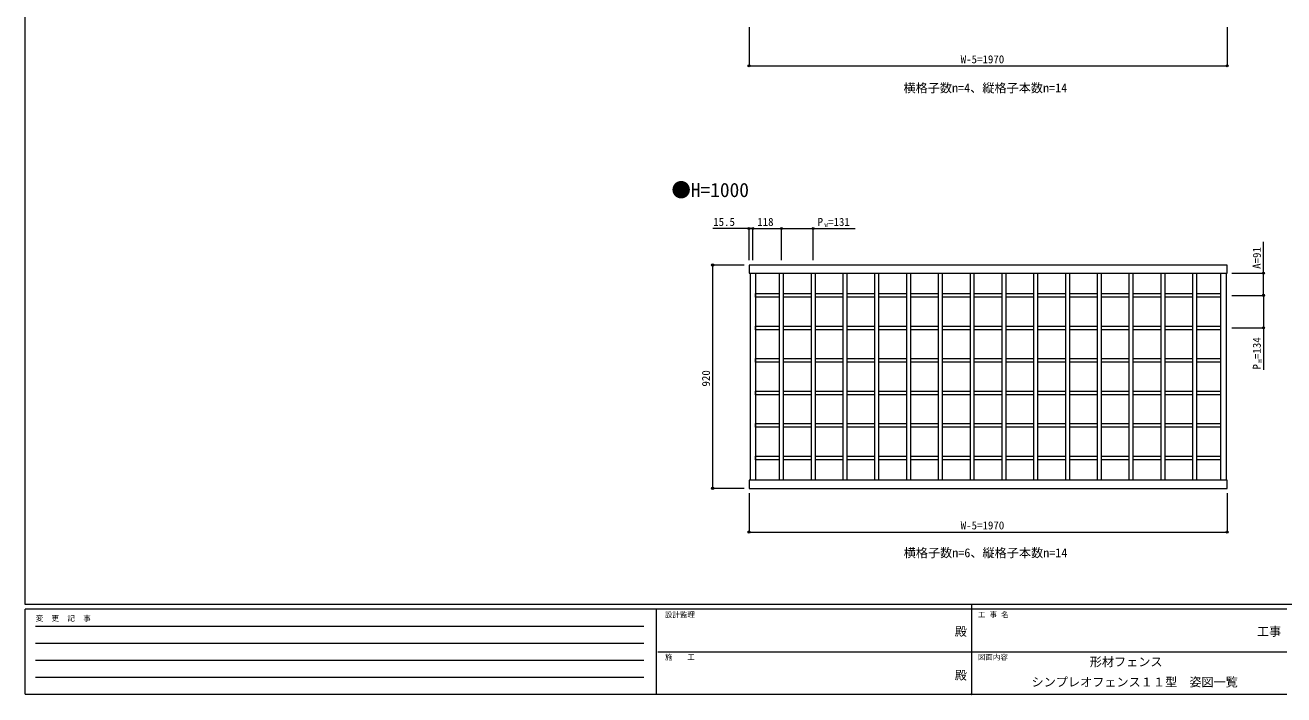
# Model space of a CAD drawing. Units: millimetres, scale not verified. Extents: x -3890 to 4140, y -2825 to 2898.
# Drawn here: x -3840 to 1347, y -2825 to -67 of the extents above; entities that cross this region are included whole.
import ezdxf
from ezdxf.enums import TextEntityAlignment as Align

# ---------------------------------------------------------------- set-up
doc = ezdxf.new("R2010")
doc.units = ezdxf.units.MM
doc.header["$LTSCALE"] = 10
doc.header["$PDMODE"] = 32
doc.header["$PDSIZE"] = 5
doc.layers.add('0-0_0', color=7, linetype='Continuous')
doc.layers.add('0-3_YKK_11', color=3, linetype='Continuous')
for name, color, linetype, lineweight in [('0-1_USER1', 3, 'Continuous', 18), ('0-2_YKK_ZWAK', 4, 'Continuous', 9), ('0-4_YKK_12', 6, 'Continuous', 9)]:
    doc.layers.add(name, color=color, linetype=linetype, lineweight=lineweight)
doc.styles.add('ＭＳ ゴシック', font='')
doc.styles.get('ＭＳ ゴシック').set_extended_font_data('MS Gothic')

msp = doc.modelspace()

# ---------------------------------------------------------------- linework, layer by layer
at = {"layer": '0-1_USER1'}
for p, q in [((-3839.99, -2452.5), (-3839.99, 2847.5)), ((3960.01, -2452.5), (-3839.99, -2452.5)), ((-1239.99, -2472.5), (-3839.99, -2472.5)), ((-3839.99, -2822.5), (-3839.99, -2472.5)), ((-1239.99, -2472.5), (-1239.99, -2822.5)), ((60.01, -2472.5), (-1239.99, -2472.5)), ((60.01, -2452.5), (60.01, -2822.5)), ((1360.01, -2472.5), (60.01, -2472.5)), ((-3797.49, -2542.5), (-1289.99, -2542.5)), ((-3797.49, -2612.5), (-1289.99, -2612.5)), ((-3797.49, -2682.5), (-1289.99, -2682.5)), ((-1232.49, -2647.5), (60.01, -2647.5)), ((60.01, -2647.5), (1360.01, -2647.5)), ((-3797.49, -2752.5), (-1289.99, -2752.5)), ((-3839.99, -2822.5), (-1239.99, -2822.5)), ((-1239.99, -2822.5), (60.01, -2822.5)), ((60.01, -2822.5), (1360.01, -2822.5))]:
    msp.add_line(p, q, dxfattribs=at)
msp.add_point((60.01, -2822.5), dxfattribs=at)
at = {"layer": '0-2_YKK_ZWAK'}
for p, q in [((-852.93, -1088.46), (-852.93, -1940.46)), ((-829.93, -1088.46), (-829.93, -1940.46)), ((1086.07, -1088.46), (1086.07, -1940.46)), ((1109.07, -1088.46), (1109.07, -1940.46)), ((-829.93, -1171.96), (-730.93, -1171.96)), ((-715.93, -1171.96), (-599.93, -1171.96)), ((-599.93, -1186.96), (-715.93, -1186.96)), ((-584.93, -1171.96), (-468.93, -1171.96)), ((-468.93, -1186.96), (-584.93, -1186.96)), ((-453.93, -1171.96), (-337.93, -1171.96)), ((-337.93, -1186.96), (-453.93, -1186.96)), ((-322.93, -1171.96), (-206.93, -1171.96)), ((-206.93, -1186.96), (-322.93, -1186.96)), ((-191.93, -1171.96), (-75.93, -1171.96)), ((-75.93, -1186.96), (-191.93, -1186.96)), ((-60.93, -1171.96), (55.07, -1171.96)), ((55.07, -1186.96), (-60.93, -1186.96)), ((70.07, -1171.96), (186.07, -1171.96)), ((186.07, -1186.96), (70.07, -1186.96)), ((201.07, -1171.96), (317.07, -1171.96)), ((317.07, -1186.96), (201.07, -1186.96)), ((332.07, -1171.96), (448.07, -1171.96)), ((448.07, -1186.96), (332.07, -1186.96)), ((463.07, -1171.96), (579.07, -1171.96)), ((579.07, -1186.96), (463.07, -1186.96)), ((594.07, -1171.96), (710.07, -1171.96)), ((710.07, -1186.96), (594.07, -1186.96)), ((725.07, -1171.96), (841.07, -1171.96)), ((841.07, -1186.96), (725.07, -1186.96)), ((856.07, -1171.96), (972.07, -1171.96)), ((972.07, -1186.96), (856.07, -1186.96)), ((987.07, -1171.96), (1086.07, -1171.96)), ((1086.07, -1186.96), (987.07, -1186.96)), ((1086.07, -1174.46), (1086.07, -1184.46)), ((1086.07, -1174.46), (1086.07, -1184.46)), ((-829.93, -1305.96), (-730.93, -1305.96)), ((-715.93, -1305.96), (-599.93, -1305.96)), ((-599.93, -1320.96), (-715.93, -1320.96)), ((-584.93, -1305.96), (-468.93, -1305.96)), ((-468.93, -1320.96), (-584.93, -1320.96)), ((-453.93, -1305.96), (-337.93, -1305.96)), ((-337.93, -1320.96), (-453.93, -1320.96)), ((-322.93, -1305.96), (-206.93, -1305.96)), ((-206.93, -1320.96), (-322.93, -1320.96)), ((-191.93, -1305.96), (-75.93, -1305.96)), ((-75.93, -1320.96), (-191.93, -1320.96)), ((-60.93, -1305.96), (55.07, -1305.96)), ((55.07, -1320.96), (-60.93, -1320.96)), ((70.07, -1305.96), (186.07, -1305.96)), ((186.07, -1320.96), (70.07, -1320.96)), ((201.07, -1305.96), (317.07, -1305.96)), ((317.07, -1320.96), (201.07, -1320.96)), ((332.07, -1305.96), (448.07, -1305.96)), ((448.07, -1320.96), (332.07, -1320.96)), ((463.07, -1305.96), (579.07, -1305.96)), ((579.07, -1320.96), (463.07, -1320.96)), ((594.07, -1305.96), (710.07, -1305.96)), ((710.07, -1320.96), (594.07, -1320.96)), ((725.07, -1305.96), (841.07, -1305.96)), ((841.07, -1320.96), (725.07, -1320.96)), ((856.07, -1305.96), (972.07, -1305.96)), ((972.07, -1320.96), (856.07, -1320.96)), ((987.07, -1305.96), (1086.07, -1305.96)), ((1086.07, -1320.96), (987.07, -1320.96)), ((1086.07, -1308.46), (1086.07, -1318.46)), ((1086.07, -1308.46), (1086.07, -1318.46)), ((-829.93, -1439.96), (-730.93, -1439.96)), ((-715.93, -1439.96), (-599.93, -1439.96)), ((-584.93, -1439.96), (-468.93, -1439.96)), ((-453.93, -1439.96), (-337.93, -1439.96)), ((-322.93, -1439.96), (-206.93, -1439.96)), ((-191.93, -1439.96), (-75.93, -1439.96)), ((-60.93, -1439.96), (55.07, -1439.96)), ((70.07, -1439.96), (186.07, -1439.96)), ((201.07, -1439.96), (317.07, -1439.96)), ((332.07, -1439.96), (448.07, -1439.96)), ((463.07, -1439.96), (579.07, -1439.96)), ((594.07, -1439.96), (710.07, -1439.96)), ((725.07, -1439.96), (841.07, -1439.96)), ((856.07, -1439.96), (972.07, -1439.96)), ((987.07, -1439.96), (1086.07, -1439.96)), ((1086.07, -1442.46), (1086.07, -1452.46)), ((1086.07, -1442.46), (1086.07, -1452.46)), ((-599.93, -1454.96), (-715.93, -1454.96)), ((-468.93, -1454.96), (-584.93, -1454.96)), ((-337.93, -1454.96), (-453.93, -1454.96)), ((-206.93, -1454.96), (-322.93, -1454.96)), ((-75.93, -1454.96), (-191.93, -1454.96)), ((55.07, -1454.96), (-60.93, -1454.96)), ((186.07, -1454.96), (70.07, -1454.96)), ((317.07, -1454.96), (201.07, -1454.96)), ((448.07, -1454.96), (332.07, -1454.96)), ((579.07, -1454.96), (463.07, -1454.96)), ((710.07, -1454.96), (594.07, -1454.96)), ((841.07, -1454.96), (725.07, -1454.96)), ((972.07, -1454.96), (856.07, -1454.96)), ((1086.07, -1454.96), (987.07, -1454.96)), ((-829.93, -1573.96), (-730.93, -1573.96)), ((-715.93, -1573.96), (-599.93, -1573.96)), ((-599.93, -1588.96), (-715.93, -1588.96)), ((-584.93, -1573.96), (-468.93, -1573.96)), ((-468.93, -1588.96), (-584.93, -1588.96)), ((-453.93, -1573.96), (-337.93, -1573.96)), ((-337.93, -1588.96), (-453.93, -1588.96)), ((-322.93, -1573.96), (-206.93, -1573.96)), ((-206.93, -1588.96), (-322.93, -1588.96)), ((-191.93, -1573.96), (-75.93, -1573.96)), ((-75.93, -1588.96), (-191.93, -1588.96)), ((-60.93, -1573.96), (55.07, -1573.96)), ((55.07, -1588.96), (-60.93, -1588.96)), ((70.07, -1573.96), (186.07, -1573.96)), ((186.07, -1588.96), (70.07, -1588.96)), ((201.07, -1573.96), (317.07, -1573.96)), ((317.07, -1588.96), (201.07, -1588.96)), ((332.07, -1573.96), (448.07, -1573.96)), ((448.07, -1588.96), (332.07, -1588.96)), ((463.07, -1573.96), (579.07, -1573.96)), ((579.07, -1588.96), (463.07, -1588.96)), ((594.07, -1573.96), (710.07, -1573.96)), ((710.07, -1588.96), (594.07, -1588.96)), ((725.07, -1573.96), (841.07, -1573.96)), ((841.07, -1588.96), (725.07, -1588.96)), ((856.07, -1573.96), (972.07, -1573.96)), ((972.07, -1588.96), (856.07, -1588.96)), ((987.07, -1573.96), (1086.07, -1573.96)), ((1086.07, -1588.96), (987.07, -1588.96)), ((1086.07, -1576.46), (1086.07, -1586.46)), ((1086.07, -1576.46), (1086.07, -1586.46)), ((-829.93, -1707.96), (-730.93, -1707.96)), ((-715.93, -1707.96), (-599.93, -1707.96)), ((-584.93, -1707.96), (-468.93, -1707.96)), ((-453.93, -1707.96), (-337.93, -1707.96)), ((-322.93, -1707.96), (-206.93, -1707.96)), ((-191.93, -1707.96), (-75.93, -1707.96)), ((-60.93, -1707.96), (55.07, -1707.96)), ((70.07, -1707.96), (186.07, -1707.96)), ((201.07, -1707.96), (317.07, -1707.96)), ((332.07, -1707.96), (448.07, -1707.96)), ((463.07, -1707.96), (579.07, -1707.96)), ((594.07, -1707.96), (710.07, -1707.96)), ((725.07, -1707.96), (841.07, -1707.96)), ((856.07, -1707.96), (972.07, -1707.96)), ((987.07, -1707.96), (1086.07, -1707.96)), ((1086.07, -1710.46), (1086.07, -1720.46)), ((1086.07, -1710.46), (1086.07, -1720.46)), ((-599.93, -1722.96), (-715.93, -1722.96)), ((-468.93, -1722.96), (-584.93, -1722.96)), ((-337.93, -1722.96), (-453.93, -1722.96)), ((-206.93, -1722.96), (-322.93, -1722.96)), ((-75.93, -1722.96), (-191.93, -1722.96)), ((55.07, -1722.96), (-60.93, -1722.96)), ((186.07, -1722.96), (70.07, -1722.96)), ((317.07, -1722.96), (201.07, -1722.96)), ((448.07, -1722.96), (332.07, -1722.96)), ((579.07, -1722.96), (463.07, -1722.96)), ((710.07, -1722.96), (594.07, -1722.96)), ((841.07, -1722.96), (725.07, -1722.96)), ((972.07, -1722.96), (856.07, -1722.96)), ((1086.07, -1722.96), (987.07, -1722.96)), ((-829.93, -1841.96), (-730.93, -1841.96)), ((-715.93, -1841.96), (-599.93, -1841.96)), ((-599.93, -1856.96), (-715.93, -1856.96)), ((-584.93, -1841.96), (-468.93, -1841.96)), ((-468.93, -1856.96), (-584.93, -1856.96)), ((-453.93, -1841.96), (-337.93, -1841.96)), ((-337.93, -1856.96), (-453.93, -1856.96)), ((-322.93, -1841.96), (-206.93, -1841.96)), ((-206.93, -1856.96), (-322.93, -1856.96)), ((-191.93, -1841.96), (-75.93, -1841.96)), ((-75.93, -1856.96), (-191.93, -1856.96)), ((-60.93, -1841.96), (55.07, -1841.96)), ((55.07, -1856.96), (-60.93, -1856.96)), ((70.07, -1841.96), (186.07, -1841.96)), ((186.07, -1856.96), (70.07, -1856.96)), ((201.07, -1841.96), (317.07, -1841.96)), ((317.07, -1856.96), (201.07, -1856.96)), ((332.07, -1841.96), (448.07, -1841.96)), ((448.07, -1856.96), (332.07, -1856.96)), ((463.07, -1841.96), (579.07, -1841.96)), ((579.07, -1856.96), (463.07, -1856.96)), ((594.07, -1841.96), (710.07, -1841.96)), ((710.07, -1856.96), (594.07, -1856.96)), ((725.07, -1841.96), (841.07, -1841.96)), ((841.07, -1856.96), (725.07, -1856.96)), ((856.07, -1841.96), (972.07, -1841.96)), ((972.07, -1856.96), (856.07, -1856.96)), ((987.07, -1841.96), (1086.07, -1841.96)), ((1086.07, -1856.96), (987.07, -1856.96)), ((1086.07, -1844.46), (1086.07, -1854.46)), ((1086.07, -1844.46), (1086.07, -1854.46))]:
    msp.add_line(p, q, dxfattribs=at)
for points in [[(-856.93, -1088.46), (1113.07, -1088.46), (1113.07, -1054.46), (-856.93, -1054.46)], [(-715.93, -1940.46), (-730.93, -1940.46), (-730.93, -1088.46), (-715.93, -1088.46)], [(-584.93, -1940.46), (-599.93, -1940.46), (-599.93, -1088.46), (-584.93, -1088.46)], [(-453.93, -1940.46), (-468.93, -1940.46), (-468.93, -1088.46), (-453.93, -1088.46)], [(-322.93, -1940.46), (-337.93, -1940.46), (-337.93, -1088.46), (-322.93, -1088.46)], [(-191.93, -1940.46), (-206.93, -1940.46), (-206.93, -1088.46), (-191.93, -1088.46)], [(-60.93, -1940.46), (-75.93, -1940.46), (-75.93, -1088.46), (-60.93, -1088.46)], [(70.07, -1940.46), (55.07, -1940.46), (55.07, -1088.46), (70.07, -1088.46)], [(201.07, -1940.46), (186.07, -1940.46), (186.07, -1088.46), (201.07, -1088.46)], [(332.07, -1940.46), (317.07, -1940.46), (317.07, -1088.46), (332.07, -1088.46)], [(463.07, -1940.46), (448.07, -1940.46), (448.07, -1088.46), (463.07, -1088.46)], [(594.07, -1940.46), (579.07, -1940.46), (579.07, -1088.46), (594.07, -1088.46)], [(725.07, -1940.46), (710.07, -1940.46), (710.07, -1088.46), (725.07, -1088.46)], [(856.07, -1940.46), (841.07, -1940.46), (841.07, -1088.46), (856.07, -1088.46)], [(987.07, -1940.46), (972.07, -1940.46), (972.07, -1088.46), (987.07, -1088.46)], [(-856.93, -1974.46), (1113.07, -1974.46), (1113.07, -1940.46), (-856.93, -1940.46)]]:
    msp.add_lwpolyline(points, close=True, dxfattribs=at)
for points in [[(-730.93, -1186.96), (-829.93, -1186.96), (-829.93, -1171.96)], [(-730.93, -1320.96), (-829.93, -1320.96), (-829.93, -1305.96)], [(-730.93, -1454.96), (-829.93, -1454.96), (-829.93, -1439.96)], [(-730.93, -1588.96), (-829.93, -1588.96), (-829.93, -1573.96)], [(-730.93, -1722.96), (-829.93, -1722.96), (-829.93, -1707.96)], [(-730.93, -1856.96), (-829.93, -1856.96), (-829.93, -1841.96)]]:
    msp.add_lwpolyline(points, dxfattribs=at)
at = {"layer": '0-4_YKK_12'}
for p, q in [((-856.93, -74.46), (-856.93, -235.46)), ((1113.07, -74.46), (1113.07, -235.46)), ((-856.93, -234.46), (1113.07, -234.46)), ((-856.93, -1034.46), (-856.93, -903.46)), ((-841.43, -1034.46), (-841.43, -903.46)), ((-841.43, -1034.46), (-841.43, -903.46)), ((-841.43, -904.46), (-723.43, -904.46)), ((-723.43, -1034.46), (-723.43, -903.46)), ((-723.43, -1034.46), (-723.43, -903.46)), ((-592.43, -1034.46), (-592.43, -903.46)), ((-876.93, -1054.46), (-1007.93, -1054.46)), ((-1006.93, -1054.46), (-1006.93, -1974.46)), ((1133.07, -1088.46), (1264.07, -1088.46)), ((1133.07, -1179.46), (1264.07, -1179.46)), ((1133.07, -1179.46), (1264.07, -1179.46)), ((1133.07, -1313.46), (1264.07, -1313.46)), ((-876.93, -1974.46), (-1007.93, -1974.46)), ((-856.93, -1994.46), (-856.93, -2155.46)), ((1113.07, -1994.46), (1113.07, -2155.46)), ((-856.93, -2154.46), (1113.07, -2154.46))]:
    msp.add_line(p, q, dxfattribs=at)
for points in [[(-841.43, -904.46), (-856.93, -904.46), (-1005.73, -904.46)], [(-723.43, -904.46), (-592.43, -904.46), (-419.83, -904.46)], [(1263.07, -1179.46), (1263.07, -1088.46), (1263.07, -959.06)], [(1263.07, -1179.46), (1263.07, -1313.46), (1263.07, -1486.06)]]:
    msp.add_lwpolyline(points, dxfattribs=at)
for centre in [(-856.93, -234.46), (1113.07, -234.46), (-856.93, -904.46), (-841.43, -904.46), (-841.43, -904.46), (-723.43, -904.46), (-723.43, -904.46), (-592.43, -904.46), (-1006.93, -1054.46), (1263.07, -1088.46), (1263.07, -1179.46), (1263.07, -1179.46), (1263.07, -1313.46), (-1006.93, -1974.46), (-856.93, -2154.46), (1113.07, -2154.46)]:
    msp.add_circle(centre, 4.25, dxfattribs=at)

# ---------------------------------------------------------------- texts
at = {"layer": '0-0_0', "style": 'ＭＳ ゴシック'}
for s, p in [('形材フェンス\u3000', (547.34, -2718.33)), ('シンプレオフェンス１１型\u3000姿図一覧', (307.34, -2801.67))]:
    msp.add_text(s, height=36.66, dxfattribs=at).set_placement(p, align=Align.BOTTOM_LEFT)
at = {"layer": '0-1_USER1', "style": 'ＭＳ ゴシック'}
for s, height, p in [('設計監理', 21.99, (-1203.32, -2512.5)), ('工 事 名', 21.99, (86.26, -2512.5)), ('変  更  記  事', 21.99, (-3796.32, -2527.5)), ('工事', 36.66, (1236.19, -2593.22)), ('殿', 36.66, (-9.21, -2593.25)), ('施\u3000\u3000工', 21.99, (-1203.32, -2687.5)), ('図面内容', 21.99, (86.26, -2687.5)), ('殿', 36.66, (-9.21, -2773.25))]:
    msp.add_text(s, height=height, dxfattribs=at).set_placement(p, align=Align.BOTTOM_LEFT)
at = {"layer": '0-3_YKK_11', "style": 'ＭＳ ゴシック'}
for s, height, p in [('横格子数n=4、縦格子本数n=14', 36.66, (-220.4, -354.34)), ('●H=1000', 58.65, (-1176.59, -792.27)), ('横格子数n=6、縦格子本数n=14', 36.66, (-219.6, -2269.3))]:
    msp.add_text(s, height=height, dxfattribs=at).set_placement(p, align=Align.BOTTOM_LEFT)
at = {"layer": '0-4_YKK_12', "style": 'ＭＳ ゴシック'}
for s, height, p in [('W-5=1970', 32.99, (15.27, -233.46)), ('15.5', 32.99, (-1004.73, -903.46)), ('118', 32.99, (-823.23, -903.46)), ('P', 32.99, (-574.43, -903.46)), ('=131', 32.99, (-531.23, -903.46)), ('W', 16.5, (-545.63, -903.46)), ('W-5=1970', 32.99, (15.27, -2153.46))]:
    msp.add_text(s, height=height, dxfattribs=at).set_placement(p, align=Align.BOTTOM_LEFT)
for s, height, p in [('A=91', 32.99, (1262.07, -1070.46)), ('=134', 32.99, (1262.07, -1441.86)), ('H', 16.5, (1262.07, -1456.26)), ('920', 32.99, (-1007.93, -1555.26)), ('P', 32.99, (1262.07, -1485.06))]:
    msp.add_text(s, height=height, rotation=90, dxfattribs=at).set_placement(p, align=Align.BOTTOM_LEFT)

doc.saveas('drawing.dxf')
